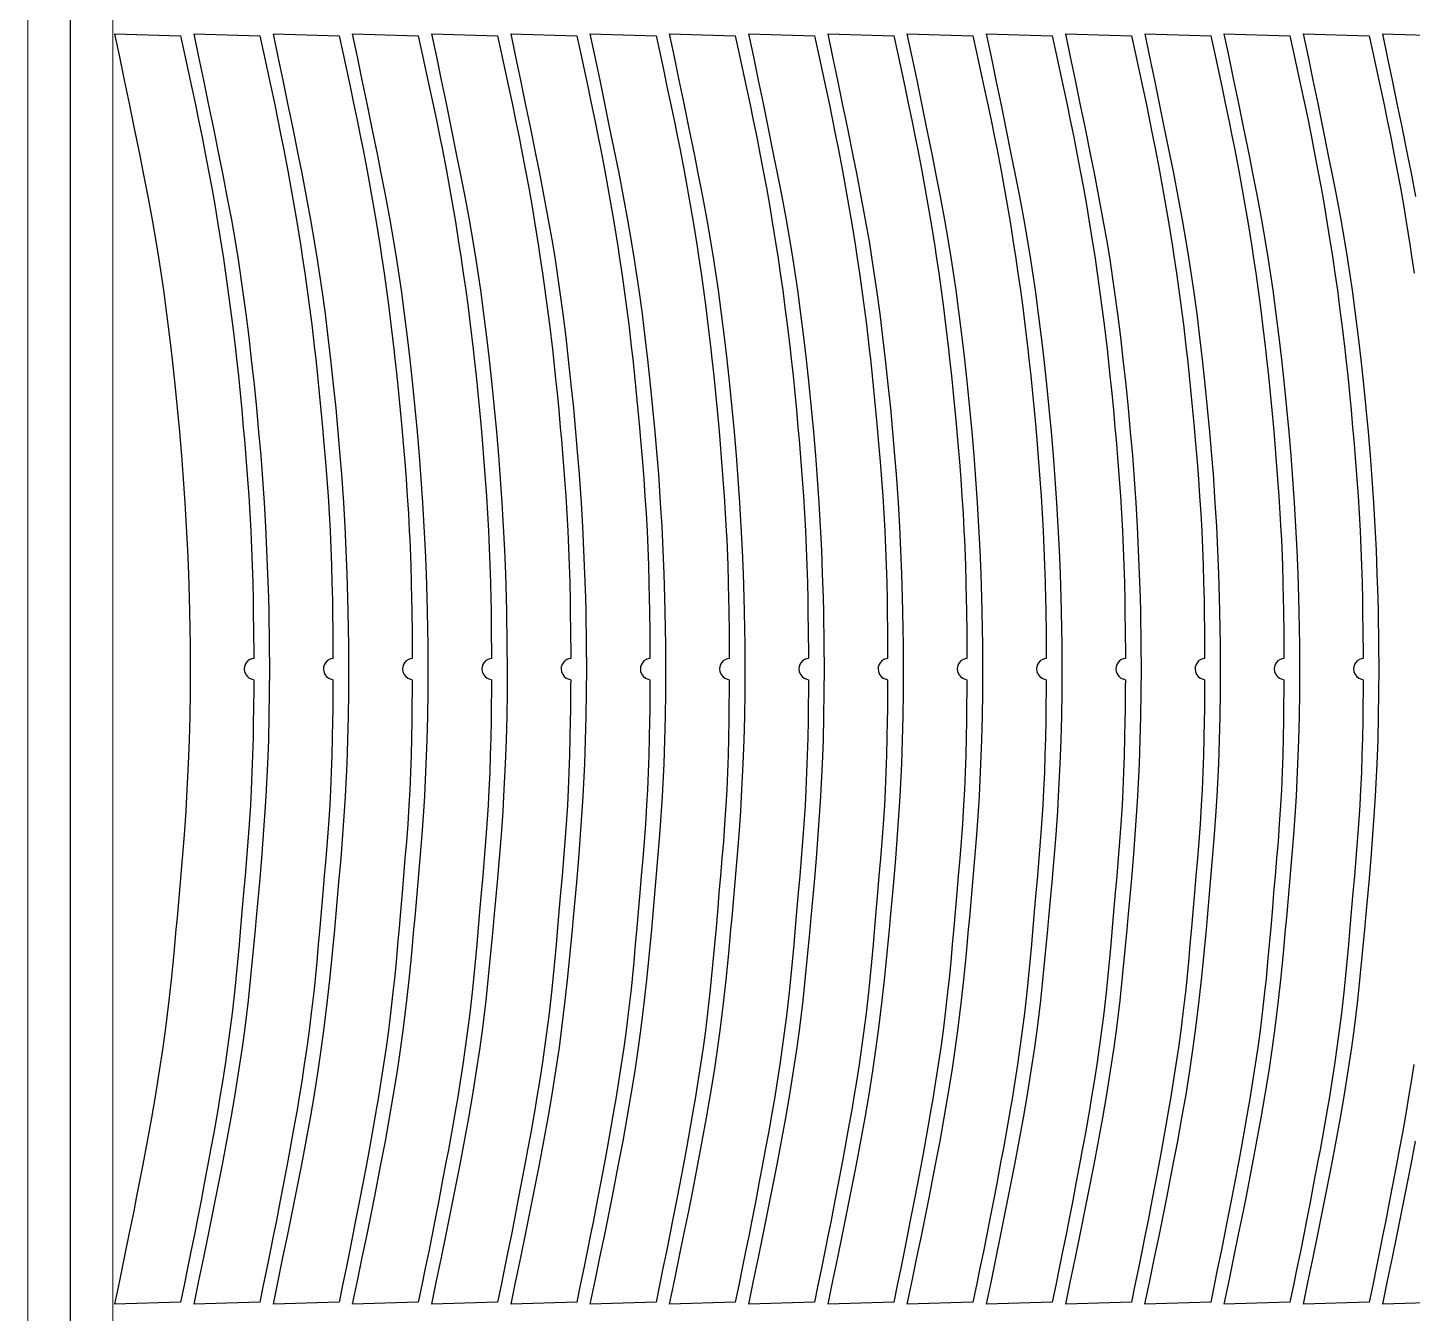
# Model space of a CAD drawing. Header units: millimetres. Extents: x -10628 to 24720, y -21829 to 4032.
# Drawn here: x 8049 to 8700, y -884 to -279 of the extents above; entities that cross this region are included whole.
import ezdxf
from ezdxf.enums import TextEntityAlignment as Align
from ezdxf.lldxf.tags import DXFTag

# ---------------------------------------------------------------- set-up
doc = ezdxf.new("R2010")
doc.units = ezdxf.units.MM
doc.layers.add('layer khung van cnc', color=7, linetype='Continuous', lineweight=25, true_color=0xfbf59b)
doc.layers.add('layer mau', color=7, linetype='Continuous')
doc.styles.add('Text Dim', font='arial.ttf')
tags = doc.linetypes.add('KVVIENMAY', pattern='A,46.311228,-10.280676,["KV VIỀN MÁY",Text Dim,S=10.028098,R=0,X=0,Y=-4.346144],-100.988212', length=157.580116).pattern_tags.tags
tags[6] = DXFTag(74, 10)

# ---------------------------------------------------------------- blocks, each defined once
blk = doc.blocks.new('khung van cnc')
at = {"lineweight": 5}
blk.add_lwpolyline([(-193, -99.44), (-193, 2370.56), (-223, 2400.56), (-1463, 2400.56), (-1493, 2370.56), (-1493, -99.44)], close=True, dxfattribs=at)
at = {"color": 1, "linetype": 'KVVIENMAY'}
blk.add_lwpolyline([(-511.88, -84.44), (-213, -84.44), (-213, 2370.56), (-228, 2385.56), (-1458.01, 2385.56), (-1473, 2370.56), (-1473, -84.44), (-1172.83, -84.44)], dxfattribs=at)
at = {"lineweight": 5}
blk.add_lwpolyline([(-513.55, -69.44), (-233, -69.44), (-233, 2370.56), (-1453, 2370.56), (-1453, -69.44), (-1173, -69.44)], dxfattribs=at)
at = {"layer": 'layer mau'}
for tag, p in [('ÁGF', (-518, -155.91)), ('TENFILE', (-518, -268.86)), ('TENFILE', (-518, -381.81)), ('TENFILE', (-518, -494.76))]:
    blk.add_attdef(tag, text='', height=30, dxfattribs=at).set_placement(p, align=Align.MIDDLE_CENTER)

msp = doc.modelspace()

# ---------------------------------------------------------------- linework, layer by layer
for points in [[(8122.649, -290.88), (8124.371, -298.812), (8126.077, -306.746), (8127.76, -314.686), (8129.412, -322.631), (8131.026, -330.585), (8132.07, -335.862), (8134.109, -346.521), (8135.572, -354.504), (8136.982, -362.496), (8138.339, -370.499), (8140.196, -382.027), (8140.889, -386.53), (8142.082, -394.558), (8143.219, -402.595), (8144.302, -410.638), (8145.329, -418.689), (8146.707, -430.254), (8147.219, -434.81), (8148.085, -442.88), (8148.902, -450.954), (8149.677, -459.033), (8150.413, -467.116), (8150.925, -472.969), (8151.785, -483.291), (8152.412, -491.384), (8152.99, -499.479), (8153.508, -507.579), (8153.959, -515.682), (8154.159, -519.805), (8154.633, -531.899), (8154.867, -540.011), (8155.044, -548.126), (8155.12, -552.452), (8155.268, -564.356), (8155.32, -572.471), (8155.325, -575.682), (8154.494, -575.798), (8153.564, -576.157), (8152.52, -576.863), (8151.754, -577.709), (8151.291, -578.499), (8150.917, -579.639), (8150.82, -580.606), (8150.961, -581.8), (8151.565, -583.245), (8152.33, -584.2), (8153.257, -584.912), (8154.568, -585.46), (8155.315, -585.729), (8155.305, -588.703), (8155.202, -600.049), (8155.134, -604.935), (8154.984, -613.051), (8154.778, -621.166), (8154.505, -629.278), (8154.156, -637.386), (8153.773, -644.593), (8153.193, -653.586), (8152.591, -661.679), (8151.934, -669.768), (8151.241, -677.855), (8150.532, -685.941), (8149.916, -692.996), (8149.134, -702.115), (8148.436, -710.201), (8147.71, -718.284), (8146.932, -726.361), (8146.434, -731.179), (8145.142, -742.493), (8144.122, -750.545), (8143.024, -758.588), (8141.852, -766.621), (8140.61, -774.643), (8139.303, -782.655), (8138.566, -787.009), (8136.515, -798.646), (8135.056, -806.629), (8134.083, -811.863), (8132.065, -822.583), (8130.539, -830.554), (8128.557, -840.712), (8127.411, -846.481), (8125.809, -854.437), (8124.189, -862.389), (8122.558, -870.339), (8120.92, -878.288), (8090.013, -879.247), (8092.284, -868.321), (8094.546, -857.393), (8096.792, -846.461), (8099.013, -835.522), (8100.261, -829.297), (8103.34, -813.614), (8105.416, -802.642), (8107.41, -791.656), (8109.303, -780.655), (8111.079, -769.636), (8112.718, -758.597), (8113.966, -749.39), (8115.53, -736.459), (8116.728, -725.363), (8117.831, -714.255), (8118.873, -703.14), (8119.397, -697.423), (8120.883, -680.903), (8121.832, -669.781), (8122.71, -658.655), (8123.493, -647.523), (8123.931, -640.438), (8124.688, -625.235), (8125.09, -614.08), (8125.369, -602.92), (8125.53, -591.757), (8125.578, -580.591), (8125.518, -569.425), (8125.265, -553.791), (8125.099, -547.099), (8124.745, -535.941), (8124.293, -524.787), (8123.743, -513.639), (8123.093, -502.497), (8122.175, -489.11), (8121.484, -480.234), (8120.53, -469.114), (8119.485, -458.002), (8118.355, -446.897), (8117.079, -435.185), (8115.866, -424.71), (8114.493, -413.632), (8113.005, -402.57), (8110.842, -388.074), (8109.602, -380.511), (8107.677, -369.518), (8105.635, -358.544), (8103.507, -347.586), (8101.834, -339.19), (8099.101, -325.7), (8096.854, -314.768), (8094.586, -303.84), (8092.306, -292.915), (8090.019, -281.991), (8120.92, -282.95)], [(8159.921, -290.88), (8161.643, -298.812), (8163.349, -306.746), (8165.033, -314.686), (8166.685, -322.631), (8168.298, -330.585), (8169.343, -335.862), (8171.381, -346.521), (8172.844, -354.504), (8174.255, -362.496), (8175.611, -370.499), (8177.468, -382.027), (8178.162, -386.53), (8179.354, -394.558), (8180.492, -402.595), (8181.574, -410.638), (8182.601, -418.689), (8183.98, -430.254), (8184.491, -434.81), (8185.357, -442.88), (8186.174, -450.954), (8186.949, -459.033), (8187.685, -467.116), (8188.197, -472.969), (8189.057, -483.291), (8189.685, -491.384), (8190.262, -499.479), (8190.78, -507.579), (8191.231, -515.682), (8191.432, -519.805), (8191.905, -531.899), (8192.139, -540.011), (8192.317, -548.126), (8192.392, -552.452), (8192.54, -564.356), (8192.592, -572.471), (8192.597, -575.682), (8191.766, -575.798), (8190.836, -576.157), (8189.792, -576.863), (8189.026, -577.709), (8188.564, -578.499), (8188.189, -579.639), (8188.092, -580.606), (8188.233, -581.8), (8188.837, -583.245), (8189.602, -584.2), (8190.529, -584.912), (8191.841, -585.46), (8192.588, -585.729), (8192.578, -588.703), (8192.474, -600.049), (8192.406, -604.935), (8192.256, -613.051), (8192.05, -621.166), (8191.777, -629.278), (8191.429, -637.386), (8191.045, -644.593), (8190.465, -653.586), (8189.863, -661.679), (8189.206, -669.768), (8188.513, -677.855), (8187.804, -685.941), (8187.188, -692.996), (8186.407, -702.115), (8185.709, -710.201), (8184.982, -718.284), (8184.204, -726.361), (8183.706, -731.179), (8182.414, -742.493), (8181.394, -750.545), (8180.296, -758.588), (8179.124, -766.621), (8177.882, -774.643), (8176.575, -782.655), (8175.838, -787.009), (8173.787, -798.646), (8172.328, -806.629), (8171.356, -811.863), (8169.337, -822.583), (8167.811, -830.554), (8165.829, -840.712), (8164.683, -846.481), (8163.081, -854.437), (8161.461, -862.389), (8159.83, -870.339), (8158.192, -878.288), (8127.285, -879.247), (8129.556, -868.321), (8131.819, -857.393), (8134.064, -846.461), (8136.285, -835.522), (8137.533, -829.297), (8140.612, -813.614), (8142.688, -802.642), (8144.682, -791.656), (8146.576, -780.655), (8148.351, -769.636), (8149.99, -758.597), (8151.239, -749.39), (8152.802, -736.459), (8154, -725.363), (8155.103, -714.255), (8156.146, -703.14), (8156.67, -697.423), (8158.155, -680.903), (8159.104, -669.781), (8159.982, -658.655), (8160.765, -647.523), (8161.203, -640.438), (8161.96, -625.235), (8162.362, -614.08), (8162.641, -602.92), (8162.802, -591.757), (8162.85, -580.591), (8162.791, -569.425), (8162.537, -553.791), (8162.371, -547.099), (8162.017, -535.941), (8161.566, -524.787), (8161.015, -513.639), (8160.365, -502.497), (8159.447, -489.11), (8158.757, -480.234), (8157.803, -469.114), (8156.757, -458.002), (8155.627, -446.897), (8154.351, -435.185), (8153.138, -424.71), (8151.765, -413.632), (8150.278, -402.57), (8148.114, -388.074), (8146.874, -380.511), (8144.949, -369.518), (8142.908, -358.544), (8140.779, -347.586), (8139.107, -339.19), (8136.373, -325.7), (8134.126, -314.768), (8131.859, -303.84), (8129.578, -292.915), (8127.291, -281.991), (8158.192, -282.95)], [(8197.194, -290.88), (8198.915, -298.812), (8200.622, -306.746), (8202.305, -314.686), (8203.957, -322.631), (8205.57, -330.585), (8206.615, -335.862), (8208.653, -346.521), (8210.116, -354.504), (8211.527, -362.496), (8212.884, -370.499), (8214.74, -382.027), (8215.434, -386.53), (8216.626, -394.558), (8217.764, -402.595), (8218.846, -410.638), (8219.874, -418.689), (8221.252, -430.254), (8221.764, -434.81), (8222.629, -442.88), (8223.447, -450.954), (8224.221, -459.033), (8224.958, -467.116), (8225.469, -472.969), (8226.329, -483.291), (8226.957, -491.384), (8227.534, -499.479), (8228.053, -507.579), (8228.503, -515.682), (8228.704, -519.805), (8229.177, -531.899), (8229.411, -540.011), (8229.589, -548.126), (8229.664, -552.452), (8229.813, -564.356), (8229.865, -572.471), (8229.869, -575.682), (8229.038, -575.798), (8228.108, -576.157), (8227.064, -576.863), (8226.298, -577.709), (8225.836, -578.499), (8225.461, -579.639), (8225.364, -580.606), (8225.506, -581.8), (8226.109, -583.245), (8226.875, -584.2), (8227.801, -584.912), (8229.113, -585.46), (8229.86, -585.729), (8229.85, -588.703), (8229.747, -600.049), (8229.678, -604.935), (8229.528, -613.051), (8229.322, -621.166), (8229.05, -629.278), (8228.701, -637.386), (8228.317, -644.593), (8227.737, -653.586), (8227.136, -661.679), (8226.478, -669.768), (8225.786, -677.855), (8225.077, -685.941), (8224.46, -692.996), (8223.679, -702.115), (8222.981, -710.201), (8222.254, -718.284), (8221.477, -726.361), (8220.978, -731.179), (8219.687, -742.493), (8218.666, -750.545), (8217.568, -758.588), (8216.396, -766.621), (8215.154, -774.643), (8213.847, -782.655), (8213.11, -787.009), (8211.059, -798.646), (8209.6, -806.629), (8208.628, -811.863), (8206.61, -822.583), (8205.083, -830.554), (8203.101, -840.712), (8201.955, -846.481), (8200.353, -854.437), (8198.734, -862.389), (8197.102, -870.339), (8195.464, -878.288), (8164.557, -879.247), (8166.828, -868.321), (8169.091, -857.393), (8171.336, -846.461), (8173.557, -835.522), (8174.805, -829.297), (8177.884, -813.614), (8179.96, -802.642), (8181.954, -791.656), (8183.848, -780.655), (8185.623, -769.636), (8187.263, -758.597), (8188.511, -749.39), (8190.075, -736.459), (8191.272, -725.363), (8192.375, -714.255), (8193.418, -703.14), (8193.942, -697.423), (8195.427, -680.903), (8196.376, -669.781), (8197.254, -658.655), (8198.038, -647.523), (8198.475, -640.438), (8199.232, -625.235), (8199.634, -614.08), (8199.913, -602.92), (8200.074, -591.757), (8200.122, -580.591), (8200.063, -569.425), (8199.809, -553.791), (8199.643, -547.099), (8199.289, -535.941), (8198.838, -524.787), (8198.288, -513.639), (8197.637, -502.497), (8196.72, -489.11), (8196.029, -480.234), (8195.075, -469.114), (8194.029, -458.002), (8192.9, -446.897), (8191.623, -435.185), (8190.41, -424.71), (8189.037, -413.632), (8187.55, -402.57), (8185.386, -388.074), (8184.146, -380.511), (8182.221, -369.518), (8180.18, -358.544), (8178.051, -347.586), (8176.379, -339.19), (8173.645, -325.7), (8171.398, -314.768), (8169.131, -303.84), (8166.85, -292.915), (8164.563, -281.991), (8195.464, -282.95)], [(8234.466, -290.88), (8236.188, -298.812), (8237.894, -306.746), (8239.577, -314.686), (8241.229, -322.631), (8242.842, -330.585), (8243.887, -335.862), (8245.925, -346.521), (8247.389, -354.504), (8248.799, -362.496), (8250.156, -370.499), (8252.012, -382.027), (8252.706, -386.53), (8253.898, -394.558), (8255.036, -402.595), (8256.118, -410.638), (8257.146, -418.689), (8258.524, -430.254), (8259.036, -434.81), (8259.901, -442.88), (8260.719, -450.954), (8261.493, -459.033), (8262.23, -467.116), (8262.742, -472.969), (8263.601, -483.291), (8264.229, -491.384), (8264.806, -499.479), (8265.325, -507.579), (8265.775, -515.682), (8265.976, -519.805), (8266.45, -531.899), (8266.683, -540.011), (8266.861, -548.126), (8266.936, -552.452), (8267.085, -564.356), (8267.137, -572.471), (8267.142, -575.682), (8266.31, -575.798), (8265.381, -576.157), (8264.336, -576.863), (8263.57, -577.709), (8263.108, -578.499), (8262.733, -579.639), (8262.636, -580.606), (8262.778, -581.8), (8263.381, -583.245), (8264.147, -584.2), (8265.073, -584.912), (8266.385, -585.46), (8267.132, -585.729), (8267.122, -588.703), (8267.019, -600.049), (8266.951, -604.935), (8266.8, -613.051), (8266.594, -621.166), (8266.322, -629.278), (8265.973, -637.386), (8265.59, -644.593), (8265.01, -653.586), (8264.408, -661.679), (8263.751, -669.768), (8263.058, -677.855), (8262.349, -685.941), (8261.732, -692.996), (8260.951, -702.115), (8260.253, -710.201), (8259.527, -718.284), (8258.749, -726.361), (8258.25, -731.179), (8256.959, -742.493), (8255.939, -750.545), (8254.84, -758.588), (8253.668, -766.621), (8252.426, -774.643), (8251.12, -782.655), (8250.383, -787.009), (8248.332, -798.646), (8246.872, -806.629), (8245.9, -811.863), (8243.882, -822.583), (8242.356, -830.554), (8240.373, -840.712), (8239.227, -846.481), (8237.626, -854.437), (8236.006, -862.389), (8234.374, -870.339), (8232.736, -878.288), (8201.829, -879.247), (8204.1, -868.321), (8206.363, -857.393), (8208.609, -846.461), (8210.829, -835.522), (8212.077, -829.297), (8215.156, -813.614), (8217.232, -802.642), (8219.226, -791.656), (8221.12, -780.655), (8222.896, -769.636), (8224.535, -758.597), (8225.783, -749.39), (8227.347, -736.459), (8228.544, -725.363), (8229.647, -714.255), (8230.69, -703.14), (8231.214, -697.423), (8232.699, -680.903), (8233.648, -669.781), (8234.527, -658.655), (8235.31, -647.523), (8235.747, -640.438), (8236.504, -625.235), (8236.906, -614.08), (8237.185, -602.92), (8237.346, -591.757), (8237.394, -580.591), (8237.335, -569.425), (8237.082, -553.791), (8236.915, -547.099), (8236.561, -535.941), (8236.11, -524.787), (8235.56, -513.639), (8234.909, -502.497), (8233.992, -489.11), (8233.301, -480.234), (8232.347, -469.114), (8231.302, -458.002), (8230.172, -446.897), (8228.895, -435.185), (8227.682, -424.71), (8226.309, -413.632), (8224.822, -402.57), (8222.658, -388.074), (8221.419, -380.511), (8219.493, -369.518), (8217.452, -358.544), (8215.324, -347.586), (8213.651, -339.19), (8210.917, -325.7), (8208.67, -314.768), (8206.403, -303.84), (8204.123, -292.915), (8201.836, -281.991), (8232.736, -282.95)], [(8271.738, -290.88), (8273.46, -298.812), (8275.166, -306.746), (8276.849, -314.686), (8278.501, -322.631), (8280.115, -330.585), (8281.159, -335.862), (8283.197, -346.521), (8284.661, -354.504), (8286.071, -362.496), (8287.428, -370.499), (8289.285, -382.027), (8289.978, -386.53), (8291.171, -394.558), (8292.308, -402.595), (8293.39, -410.638), (8294.418, -418.689), (8295.796, -430.254), (8296.308, -434.81), (8297.173, -442.88), (8297.991, -450.954), (8298.766, -459.033), (8299.502, -467.116), (8300.014, -472.969), (8300.874, -483.291), (8301.501, -491.384), (8302.078, -499.479), (8302.597, -507.579), (8303.048, -515.682), (8303.248, -519.805), (8303.722, -531.899), (8303.955, -540.011), (8304.133, -548.126), (8304.209, -552.452), (8304.357, -564.356), (8304.409, -572.471), (8304.414, -575.682), (8303.582, -575.798), (8302.653, -576.157), (8301.608, -576.863), (8300.842, -577.709), (8300.38, -578.499), (8300.006, -579.639), (8299.908, -580.606), (8300.05, -581.8), (8300.654, -583.245), (8301.419, -584.2), (8302.345, -584.912), (8303.657, -585.46), (8304.404, -585.729), (8304.394, -588.703), (8304.291, -600.049), (8304.223, -604.935), (8304.072, -613.051), (8303.866, -621.166), (8303.594, -629.278), (8303.245, -637.386), (8302.862, -644.593), (8302.282, -653.586), (8301.68, -661.679), (8301.023, -669.768), (8300.33, -677.855), (8299.621, -685.941), (8299.005, -692.996), (8298.223, -702.115), (8297.525, -710.201), (8296.799, -718.284), (8296.021, -726.361), (8295.523, -731.179), (8294.231, -742.493), (8293.211, -750.545), (8292.112, -758.588), (8290.94, -766.621), (8289.699, -774.643), (8288.392, -782.655), (8287.655, -787.009), (8285.604, -798.646), (8284.144, -806.629), (8283.172, -811.863), (8281.154, -822.583), (8279.628, -830.554), (8277.645, -840.712), (8276.499, -846.481), (8274.898, -854.437), (8273.278, -862.389), (8271.646, -870.339), (8270.008, -878.288), (8239.101, -879.247), (8241.372, -868.321), (8243.635, -857.393), (8245.881, -846.461), (8248.101, -835.522), (8249.35, -829.297), (8252.428, -813.614), (8254.505, -802.642), (8256.498, -791.656), (8258.392, -780.655), (8260.168, -769.636), (8261.807, -758.597), (8263.055, -749.39), (8264.619, -736.459), (8265.817, -725.363), (8266.92, -714.255), (8267.962, -703.14), (8268.486, -697.423), (8269.972, -680.903), (8270.92, -669.781), (8271.799, -658.655), (8272.582, -647.523), (8273.019, -640.438), (8273.776, -625.235), (8274.179, -614.08), (8274.457, -602.92), (8274.618, -591.757), (8274.666, -580.591), (8274.607, -569.425), (8274.354, -553.791), (8274.187, -547.099), (8273.833, -535.941), (8273.382, -524.787), (8272.832, -513.639), (8272.181, -502.497), (8271.264, -489.11), (8270.573, -480.234), (8269.619, -469.114), (8268.574, -458.002), (8267.444, -446.897), (8266.168, -435.185), (8264.955, -424.71), (8263.581, -413.632), (8262.094, -402.57), (8259.93, -388.074), (8258.691, -380.511), (8256.766, -369.518), (8254.724, -358.544), (8252.596, -347.586), (8250.923, -339.19), (8248.189, -325.7), (8245.942, -314.768), (8243.675, -303.84), (8241.395, -292.915), (8239.108, -281.991), (8270.008, -282.95)], [(8309.01, -290.88), (8310.732, -298.812), (8312.438, -306.746), (8314.121, -314.686), (8315.773, -322.631), (8317.387, -330.585), (8318.431, -335.862), (8320.47, -346.521), (8321.933, -354.504), (8323.343, -362.496), (8324.7, -370.499), (8326.557, -382.027), (8327.25, -386.53), (8328.443, -394.558), (8329.58, -402.595), (8330.663, -410.638), (8331.69, -418.689), (8333.068, -430.254), (8333.58, -434.81), (8334.445, -442.88), (8335.263, -450.954), (8336.038, -459.033), (8336.774, -467.116), (8337.286, -472.969), (8338.146, -483.291), (8338.773, -491.384), (8339.351, -499.479), (8339.869, -507.579), (8340.32, -515.682), (8340.52, -519.805), (8340.994, -531.899), (8341.227, -540.011), (8341.405, -548.126), (8341.481, -552.452), (8341.629, -564.356), (8341.681, -572.471), (8341.686, -575.682), (8340.855, -575.798), (8339.925, -576.157), (8338.881, -576.863), (8338.114, -577.709), (8337.652, -578.499), (8337.278, -579.639), (8337.181, -580.606), (8337.322, -581.8), (8337.926, -583.245), (8338.691, -584.2), (8339.617, -584.912), (8340.929, -585.46), (8341.676, -585.729), (8341.666, -588.703), (8341.563, -600.049), (8341.495, -604.935), (8341.344, -613.051), (8341.138, -621.166), (8340.866, -629.278), (8340.517, -637.386), (8340.134, -644.593), (8339.554, -653.586), (8338.952, -661.679), (8338.295, -669.768), (8337.602, -677.855), (8336.893, -685.941), (8336.277, -692.996), (8335.495, -702.115), (8334.797, -710.201), (8334.071, -718.284), (8333.293, -726.361), (8332.795, -731.179), (8331.503, -742.493), (8330.483, -750.545), (8329.385, -758.588), (8328.212, -766.621), (8326.971, -774.643), (8325.664, -782.655), (8324.927, -787.009), (8322.876, -798.646), (8321.417, -806.629), (8320.444, -811.863), (8318.426, -822.583), (8316.9, -830.554), (8314.918, -840.712), (8313.772, -846.481), (8312.17, -854.437), (8310.55, -862.389), (8308.918, -870.339), (8307.281, -878.288), (8276.374, -879.247), (8278.645, -868.321), (8280.907, -857.393), (8283.153, -846.461), (8285.374, -835.522), (8286.622, -829.297), (8289.701, -813.614), (8291.777, -802.642), (8293.771, -791.656), (8295.664, -780.655), (8297.44, -769.636), (8299.079, -758.597), (8300.327, -749.39), (8301.891, -736.459), (8303.089, -725.363), (8304.192, -714.255), (8305.234, -703.14), (8305.758, -697.423), (8307.244, -680.903), (8308.192, -669.781), (8309.071, -658.655), (8309.854, -647.523), (8310.292, -640.438), (8311.049, -625.235), (8311.451, -614.08), (8311.73, -602.92), (8311.89, -591.757), (8311.939, -580.591), (8311.879, -569.425), (8311.626, -553.791), (8311.46, -547.099), (8311.105, -535.941), (8310.654, -524.787), (8310.104, -513.639), (8309.454, -502.497), (8308.536, -489.11), (8307.845, -480.234), (8306.891, -469.114), (8305.846, -458.002), (8304.716, -446.897), (8303.44, -435.185), (8302.227, -424.71), (8300.853, -413.632), (8299.366, -402.57), (8297.202, -388.074), (8295.963, -380.511), (8294.038, -369.518), (8291.996, -358.544), (8289.868, -347.586), (8288.195, -339.19), (8285.462, -325.7), (8283.214, -314.768), (8280.947, -303.84), (8278.667, -292.915), (8276.38, -281.991), (8307.281, -282.95)], [(8346.282, -290.88), (8348.004, -298.812), (8349.71, -306.746), (8351.393, -314.686), (8353.046, -322.631), (8354.659, -330.585), (8355.703, -335.862), (8357.742, -346.521), (8359.205, -354.504), (8360.616, -362.496), (8361.972, -370.499), (8363.829, -382.027), (8364.522, -386.53), (8365.715, -394.558), (8366.852, -402.595), (8367.935, -410.638), (8368.962, -418.689), (8370.341, -430.254), (8370.852, -434.81), (8371.718, -442.88), (8372.535, -450.954), (8373.31, -459.033), (8374.046, -467.116), (8374.558, -472.969), (8375.418, -483.291), (8376.045, -491.384), (8376.623, -499.479), (8377.141, -507.579), (8377.592, -515.682), (8377.793, -519.805), (8378.266, -531.899), (8378.5, -540.011), (8378.677, -548.126), (8378.753, -552.452), (8378.901, -564.356), (8378.953, -572.471), (8378.958, -575.682), (8378.127, -575.798), (8377.197, -576.157), (8376.153, -576.863), (8375.387, -577.709), (8374.924, -578.499), (8374.55, -579.639), (8374.453, -580.606), (8374.594, -581.8), (8375.198, -583.245), (8375.963, -584.2), (8376.89, -584.912), (8378.201, -585.46), (8378.948, -585.729), (8378.939, -588.703), (8378.835, -600.049), (8378.767, -604.935), (8378.617, -613.051), (8378.411, -621.166), (8378.138, -629.278), (8377.789, -637.386), (8377.406, -644.593), (8376.826, -653.586), (8376.224, -661.679), (8375.567, -669.768), (8374.874, -677.855), (8374.165, -685.941), (8373.549, -692.996), (8372.767, -702.115), (8372.07, -710.201), (8371.343, -718.284), (8370.565, -726.361), (8370.067, -731.179), (8368.775, -742.493), (8367.755, -750.545), (8366.657, -758.588), (8365.485, -766.621), (8364.243, -774.643), (8362.936, -782.655), (8362.199, -787.009), (8360.148, -798.646), (8358.689, -806.629), (8357.716, -811.863), (8355.698, -822.583), (8354.172, -830.554), (8352.19, -840.712), (8351.044, -846.481), (8349.442, -854.437), (8347.822, -862.389), (8346.191, -870.339), (8344.553, -878.288), (8313.646, -879.247), (8315.917, -868.321), (8318.179, -857.393), (8320.425, -846.461), (8322.646, -835.522), (8323.894, -829.297), (8326.973, -813.614), (8329.049, -802.642), (8331.043, -791.656), (8332.937, -780.655), (8334.712, -769.636), (8336.351, -758.597), (8337.6, -749.39), (8339.163, -736.459), (8340.361, -725.363), (8341.464, -714.255), (8342.507, -703.14), (8343.03, -697.423), (8344.516, -680.903), (8345.465, -669.781), (8346.343, -658.655), (8347.126, -647.523), (8347.564, -640.438), (8348.321, -625.235), (8348.723, -614.08), (8349.002, -602.92), (8349.163, -591.757), (8349.211, -580.591), (8349.151, -569.425), (8348.898, -553.791), (8348.732, -547.099), (8348.378, -535.941), (8347.926, -524.787), (8347.376, -513.639), (8346.726, -502.497), (8345.808, -489.11), (8345.118, -480.234), (8344.164, -469.114), (8343.118, -458.002), (8341.988, -446.897), (8340.712, -435.185), (8339.499, -424.71), (8338.126, -413.632), (8336.638, -402.57), (8334.475, -388.074), (8333.235, -380.511), (8331.31, -369.518), (8329.268, -358.544), (8327.14, -347.586), (8325.467, -339.19), (8322.734, -325.7), (8320.487, -314.768), (8318.219, -303.84), (8315.939, -292.915), (8313.652, -281.991), (8344.553, -282.95)], [(8383.554, -290.88), (8385.276, -298.812), (8386.982, -306.746), (8388.666, -314.686), (8390.318, -322.631), (8391.931, -330.585), (8392.976, -335.862), (8395.014, -346.521), (8396.477, -354.504), (8397.888, -362.496), (8399.244, -370.499), (8401.101, -382.027), (8401.795, -386.53), (8402.987, -394.558), (8404.125, -402.595), (8405.207, -410.638), (8406.234, -418.689), (8407.613, -430.254), (8408.124, -434.81), (8408.99, -442.88), (8409.807, -450.954), (8410.582, -459.033), (8411.319, -467.116), (8411.83, -472.969), (8412.69, -483.291), (8413.318, -491.384), (8413.895, -499.479), (8414.413, -507.579), (8414.864, -515.682), (8415.065, -519.805), (8415.538, -531.899), (8415.772, -540.011), (8415.95, -548.126), (8416.025, -552.452), (8416.173, -564.356), (8416.225, -572.471), (8416.23, -575.682), (8415.399, -575.798), (8414.469, -576.157), (8413.425, -576.863), (8412.659, -577.709), (8412.197, -578.499), (8411.822, -579.639), (8411.725, -580.606), (8411.866, -581.8), (8412.47, -583.245), (8413.235, -584.2), (8414.162, -584.912), (8415.474, -585.46), (8416.221, -585.729), (8416.211, -588.703), (8416.108, -600.049), (8416.039, -604.935), (8415.889, -613.051), (8415.683, -621.166), (8415.41, -629.278), (8415.062, -637.386), (8414.678, -644.593), (8414.098, -653.586), (8413.496, -661.679), (8412.839, -669.768), (8412.146, -677.855), (8411.437, -685.941), (8410.821, -692.996), (8410.04, -702.115), (8409.342, -710.201), (8408.615, -718.284), (8407.837, -726.361), (8407.339, -731.179), (8406.047, -742.493), (8405.027, -750.545), (8403.929, -758.588), (8402.757, -766.621), (8401.515, -774.643), (8400.208, -782.655), (8399.471, -787.009), (8397.42, -798.646), (8395.961, -806.629), (8394.989, -811.863), (8392.971, -822.583), (8391.444, -830.554), (8389.462, -840.712), (8388.316, -846.481), (8386.714, -854.437), (8385.094, -862.389), (8383.463, -870.339), (8381.825, -878.288), (8350.918, -879.247), (8353.189, -868.321), (8355.452, -857.393), (8357.697, -846.461), (8359.918, -835.522), (8361.166, -829.297), (8364.245, -813.614), (8366.321, -802.642), (8368.315, -791.656), (8370.209, -780.655), (8371.984, -769.636), (8373.624, -758.597), (8374.872, -749.39), (8376.435, -736.459), (8377.633, -725.363), (8378.736, -714.255), (8379.779, -703.14), (8380.303, -697.423), (8381.788, -680.903), (8382.737, -669.781), (8383.615, -658.655), (8384.399, -647.523), (8384.836, -640.438), (8385.593, -625.235), (8385.995, -614.08), (8386.274, -602.92), (8386.435, -591.757), (8386.483, -580.591), (8386.424, -569.425), (8386.17, -553.791), (8386.004, -547.099), (8385.65, -535.941), (8385.199, -524.787), (8384.648, -513.639), (8383.998, -502.497), (8383.08, -489.11), (8382.39, -480.234), (8381.436, -469.114), (8380.39, -458.002), (8379.26, -446.897), (8377.984, -435.185), (8376.771, -424.71), (8375.398, -413.632), (8373.911, -402.57), (8371.747, -388.074), (8370.507, -380.511), (8368.582, -369.518), (8366.541, -358.544), (8364.412, -347.586), (8362.74, -339.19), (8360.006, -325.7), (8357.759, -314.768), (8355.492, -303.84), (8353.211, -292.915), (8350.924, -281.991), (8381.825, -282.95)], [(8420.827, -290.88), (8422.548, -298.812), (8424.255, -306.746), (8425.938, -314.686), (8427.59, -322.631), (8429.203, -330.585), (8430.248, -335.862), (8432.286, -346.521), (8433.75, -354.504), (8435.16, -362.496), (8436.517, -370.499), (8438.373, -382.027), (8439.067, -386.53), (8440.259, -394.558), (8441.397, -402.595), (8442.479, -410.638), (8443.507, -418.689), (8444.885, -430.254), (8445.397, -434.81), (8446.262, -442.88), (8447.08, -450.954), (8447.854, -459.033), (8448.591, -467.116), (8449.102, -472.969), (8449.962, -483.291), (8450.59, -491.384), (8451.167, -499.479), (8451.686, -507.579), (8452.136, -515.682), (8452.337, -519.805), (8452.81, -531.899), (8453.044, -540.011), (8453.222, -548.126), (8453.297, -552.452), (8453.446, -564.356), (8453.498, -572.471), (8453.502, -575.682), (8452.671, -575.798), (8451.741, -576.157), (8450.697, -576.863), (8449.931, -577.709), (8449.469, -578.499), (8449.094, -579.639), (8448.997, -580.606), (8449.139, -581.8), (8449.742, -583.245), (8450.508, -584.2), (8451.434, -584.912), (8452.746, -585.46), (8453.493, -585.729), (8453.483, -588.703), (8453.38, -600.049), (8453.311, -604.935), (8453.161, -613.051), (8452.955, -621.166), (8452.683, -629.278), (8452.334, -637.386), (8451.95, -644.593), (8451.371, -653.586), (8450.769, -661.679), (8450.111, -669.768), (8449.419, -677.855), (8448.71, -685.941), (8448.093, -692.996), (8447.312, -702.115), (8446.614, -710.201), (8445.888, -718.284), (8445.11, -726.361), (8444.611, -731.179), (8443.32, -742.493), (8442.299, -750.545), (8441.201, -758.588), (8440.029, -766.621), (8438.787, -774.643), (8437.48, -782.655), (8436.743, -787.009), (8434.693, -798.646), (8433.233, -806.629), (8432.261, -811.863), (8430.243, -822.583), (8428.717, -830.554), (8426.734, -840.712), (8425.588, -846.481), (8423.986, -854.437), (8422.367, -862.389), (8420.735, -870.339), (8419.097, -878.288), (8388.19, -879.247), (8390.461, -868.321), (8392.724, -857.393), (8394.97, -846.461), (8397.19, -835.522), (8398.438, -829.297), (8401.517, -813.614), (8403.593, -802.642), (8405.587, -791.656), (8407.481, -780.655), (8409.256, -769.636), (8410.896, -758.597), (8412.144, -749.39), (8413.708, -736.459), (8414.905, -725.363), (8416.008, -714.255), (8417.051, -703.14), (8417.575, -697.423), (8419.06, -680.903), (8420.009, -669.781), (8420.887, -658.655), (8421.671, -647.523), (8422.108, -640.438), (8422.865, -625.235), (8423.267, -614.08), (8423.546, -602.92), (8423.707, -591.757), (8423.755, -580.591), (8423.696, -569.425), (8423.442, -553.791), (8423.276, -547.099), (8422.922, -535.941), (8422.471, -524.787), (8421.921, -513.639), (8421.27, -502.497), (8420.353, -489.11), (8419.662, -480.234), (8418.708, -469.114), (8417.662, -458.002), (8416.533, -446.897), (8415.256, -435.185), (8414.043, -424.71), (8412.67, -413.632), (8411.183, -402.57), (8409.019, -388.074), (8407.78, -380.511), (8405.854, -369.518), (8403.813, -358.544), (8401.684, -347.586), (8400.012, -339.19), (8397.278, -325.7), (8395.031, -314.768), (8392.764, -303.84), (8390.483, -292.915), (8388.196, -281.991), (8419.097, -282.95)], [(8458.099, -290.88), (8459.821, -298.812), (8461.527, -306.746), (8463.21, -314.686), (8464.862, -322.631), (8466.476, -330.585), (8467.52, -335.862), (8469.558, -346.521), (8471.022, -354.504), (8472.432, -362.496), (8473.789, -370.499), (8475.645, -382.027), (8476.339, -386.53), (8477.532, -394.558), (8478.669, -402.595), (8479.751, -410.638), (8480.779, -418.689), (8482.157, -430.254), (8482.669, -434.81), (8483.534, -442.88), (8484.352, -450.954), (8485.127, -459.033), (8485.863, -467.116), (8486.375, -472.969), (8487.234, -483.291), (8487.862, -491.384), (8488.439, -499.479), (8488.958, -507.579), (8489.409, -515.682), (8489.609, -519.805), (8490.083, -531.899), (8490.316, -540.011), (8490.494, -548.126), (8490.57, -552.452), (8490.718, -564.356), (8490.77, -572.471), (8490.775, -575.682), (8489.943, -575.798), (8489.014, -576.157), (8487.969, -576.863), (8487.203, -577.709), (8486.741, -578.499), (8486.366, -579.639), (8486.269, -580.606), (8486.411, -581.8), (8487.014, -583.245), (8487.78, -584.2), (8488.706, -584.912), (8490.018, -585.46), (8490.765, -585.729), (8490.755, -588.703), (8490.652, -600.049), (8490.584, -604.935), (8490.433, -613.051), (8490.227, -621.166), (8489.955, -629.278), (8489.606, -637.386), (8489.223, -644.593), (8488.643, -653.586), (8488.041, -661.679), (8487.384, -669.768), (8486.691, -677.855), (8485.982, -685.941), (8485.366, -692.996), (8484.584, -702.115), (8483.886, -710.201), (8483.16, -718.284), (8482.382, -726.361), (8481.884, -731.179), (8480.592, -742.493), (8479.572, -750.545), (8478.473, -758.588), (8477.301, -766.621), (8476.059, -774.643), (8474.753, -782.655), (8474.016, -787.009), (8471.965, -798.646), (8470.505, -806.629), (8469.533, -811.863), (8467.515, -822.583), (8465.989, -830.554), (8464.006, -840.712), (8462.86, -846.481), (8461.259, -854.437), (8459.639, -862.389), (8458.007, -870.339), (8456.369, -878.288), (8425.462, -879.247), (8427.733, -868.321), (8429.996, -857.393), (8432.242, -846.461), (8434.462, -835.522), (8435.711, -829.297), (8438.789, -813.614), (8440.865, -802.642), (8442.859, -791.656), (8444.753, -780.655), (8446.529, -769.636), (8448.168, -758.597), (8449.416, -749.39), (8450.98, -736.459), (8452.177, -725.363), (8453.28, -714.255), (8454.323, -703.14), (8454.847, -697.423), (8456.333, -680.903), (8457.281, -669.781), (8458.16, -658.655), (8458.943, -647.523), (8459.38, -640.438), (8460.137, -625.235), (8460.539, -614.08), (8460.818, -602.92), (8460.979, -591.757), (8461.027, -580.591), (8460.968, -569.425), (8460.715, -553.791), (8460.548, -547.099), (8460.194, -535.941), (8459.743, -524.787), (8459.193, -513.639), (8458.542, -502.497), (8457.625, -489.11), (8456.934, -480.234), (8455.98, -469.114), (8454.935, -458.002), (8453.805, -446.897), (8452.528, -435.185), (8451.315, -424.71), (8449.942, -413.632), (8448.455, -402.57), (8446.291, -388.074), (8445.052, -380.511), (8443.126, -369.518), (8441.085, -358.544), (8438.957, -347.586), (8437.284, -339.19), (8434.55, -325.7), (8432.303, -314.768), (8430.036, -303.84), (8427.756, -292.915), (8425.469, -281.991), (8456.369, -282.95)], [(8495.371, -290.88), (8497.093, -298.812), (8498.799, -306.746), (8500.482, -314.686), (8502.134, -322.631), (8503.748, -330.585), (8504.792, -335.862), (8506.831, -346.521), (8508.294, -354.504), (8509.704, -362.496), (8511.061, -370.499), (8512.918, -382.027), (8513.611, -386.53), (8514.804, -394.558), (8515.941, -402.595), (8517.024, -410.638), (8518.051, -418.689), (8519.429, -430.254), (8519.941, -434.81), (8520.806, -442.88), (8521.624, -450.954), (8522.399, -459.033), (8523.135, -467.116), (8523.647, -472.969), (8524.507, -483.291), (8525.134, -491.384), (8525.712, -499.479), (8526.23, -507.579), (8526.681, -515.682), (8526.881, -519.805), (8527.355, -531.899), (8527.588, -540.011), (8527.766, -548.126), (8527.842, -552.452), (8527.99, -564.356), (8528.042, -572.471), (8528.047, -575.682), (8527.215, -575.798), (8526.286, -576.157), (8525.241, -576.863), (8524.475, -577.709), (8524.013, -578.499), (8523.639, -579.639), (8523.542, -580.606), (8523.683, -581.8), (8524.287, -583.245), (8525.052, -584.2), (8525.978, -584.912), (8527.29, -585.46), (8528.037, -585.729), (8528.027, -588.703), (8527.924, -600.049), (8527.856, -604.935), (8527.705, -613.051), (8527.499, -621.166), (8527.227, -629.278), (8526.878, -637.386), (8526.495, -644.593), (8525.915, -653.586), (8525.313, -661.679), (8524.656, -669.768), (8523.963, -677.855), (8523.254, -685.941), (8522.638, -692.996), (8521.856, -702.115), (8521.158, -710.201), (8520.432, -718.284), (8519.654, -726.361), (8519.156, -731.179), (8517.864, -742.493), (8516.844, -750.545), (8515.745, -758.588), (8514.573, -766.621), (8513.332, -774.643), (8512.025, -782.655), (8511.288, -787.009), (8509.237, -798.646), (8507.777, -806.629), (8506.805, -811.863), (8504.787, -822.583), (8503.261, -830.554), (8501.279, -840.712), (8500.132, -846.481), (8498.531, -854.437), (8496.911, -862.389), (8495.279, -870.339), (8493.642, -878.288), (8462.735, -879.247), (8465.006, -868.321), (8467.268, -857.393), (8469.514, -846.461), (8471.734, -835.522), (8472.983, -829.297), (8476.061, -813.614), (8478.138, -802.642), (8480.132, -791.656), (8482.025, -780.655), (8483.801, -769.636), (8485.44, -758.597), (8486.688, -749.39), (8488.252, -736.459), (8489.45, -725.363), (8490.553, -714.255), (8491.595, -703.14), (8492.119, -697.423), (8493.605, -680.903), (8494.553, -669.781), (8495.432, -658.655), (8496.215, -647.523), (8496.652, -640.438), (8497.409, -625.235), (8497.812, -614.08), (8498.09, -602.92), (8498.251, -591.757), (8498.299, -580.591), (8498.24, -569.425), (8497.987, -553.791), (8497.82, -547.099), (8497.466, -535.941), (8497.015, -524.787), (8496.465, -513.639), (8495.814, -502.497), (8494.897, -489.11), (8494.206, -480.234), (8493.252, -469.114), (8492.207, -458.002), (8491.077, -446.897), (8489.801, -435.185), (8488.588, -424.71), (8487.214, -413.632), (8485.727, -402.57), (8483.563, -388.074), (8482.324, -380.511), (8480.399, -369.518), (8478.357, -358.544), (8476.229, -347.586), (8474.556, -339.19), (8471.822, -325.7), (8469.575, -314.768), (8467.308, -303.84), (8465.028, -292.915), (8462.741, -281.991), (8493.642, -282.95)], [(8532.643, -290.88), (8534.365, -298.812), (8536.071, -306.746), (8537.754, -314.686), (8539.406, -322.631), (8541.02, -330.585), (8542.064, -335.862), (8544.103, -346.521), (8545.566, -354.504), (8546.976, -362.496), (8548.333, -370.499), (8550.19, -382.027), (8550.883, -386.53), (8552.076, -394.558), (8553.213, -402.595), (8554.296, -410.638), (8555.323, -418.689), (8556.701, -430.254), (8557.213, -434.81), (8558.078, -442.88), (8558.896, -450.954), (8559.671, -459.033), (8560.407, -467.116), (8560.919, -472.969), (8561.779, -483.291), (8562.406, -491.384), (8562.984, -499.479), (8563.502, -507.579), (8563.953, -515.682), (8564.153, -519.805), (8564.627, -531.899), (8564.86, -540.011), (8565.038, -548.126), (8565.114, -552.452), (8565.262, -564.356), (8565.314, -572.471), (8565.319, -575.682), (8564.488, -575.798), (8563.558, -576.157), (8562.514, -576.863), (8561.747, -577.709), (8561.285, -578.499), (8560.911, -579.639), (8560.814, -580.606), (8560.955, -581.8), (8561.559, -583.245), (8562.324, -584.2), (8563.25, -584.912), (8564.562, -585.46), (8565.309, -585.729), (8565.299, -588.703), (8565.196, -600.049), (8565.128, -604.935), (8564.978, -613.051), (8564.771, -621.166), (8564.499, -629.278), (8564.15, -637.386), (8563.767, -644.593), (8563.187, -653.586), (8562.585, -661.679), (8561.928, -669.768), (8561.235, -677.855), (8560.526, -685.941), (8559.91, -692.996), (8559.128, -702.115), (8558.43, -710.201), (8557.704, -718.284), (8556.926, -726.361), (8556.428, -731.179), (8555.136, -742.493), (8554.116, -750.545), (8553.018, -758.588), (8551.845, -766.621), (8550.604, -774.643), (8549.297, -782.655), (8548.56, -787.009), (8546.509, -798.646), (8545.05, -806.629), (8544.077, -811.863), (8542.059, -822.583), (8540.533, -830.554), (8538.551, -840.712), (8537.405, -846.481), (8535.803, -854.437), (8534.183, -862.389), (8532.551, -870.339), (8530.914, -878.288), (8500.007, -879.247), (8502.278, -868.321), (8504.54, -857.393), (8506.786, -846.461), (8509.007, -835.522), (8510.255, -829.297), (8513.334, -813.614), (8515.41, -802.642), (8517.404, -791.656), (8519.297, -780.655), (8521.073, -769.636), (8522.712, -758.597), (8523.96, -749.39), (8525.524, -736.459), (8526.722, -725.363), (8527.825, -714.255), (8528.867, -703.14), (8529.391, -697.423), (8530.877, -680.903), (8531.826, -669.781), (8532.704, -658.655), (8533.487, -647.523), (8533.925, -640.438), (8534.682, -625.235), (8535.084, -614.08), (8535.363, -602.92), (8535.523, -591.757), (8535.572, -580.591), (8535.512, -569.425), (8535.259, -553.791), (8535.093, -547.099), (8534.739, -535.941), (8534.287, -524.787), (8533.737, -513.639), (8533.087, -502.497), (8532.169, -489.11), (8531.478, -480.234), (8530.524, -469.114), (8529.479, -458.002), (8528.349, -446.897), (8527.073, -435.185), (8525.86, -424.71), (8524.487, -413.632), (8522.999, -402.57), (8520.835, -388.074), (8519.596, -380.511), (8517.671, -369.518), (8515.629, -358.544), (8513.501, -347.586), (8511.828, -339.19), (8509.095, -325.7), (8506.847, -314.768), (8504.58, -303.84), (8502.3, -292.915), (8500.013, -281.991), (8530.914, -282.95)], [(8569.915, -290.88), (8571.637, -298.812), (8573.343, -306.746), (8575.026, -314.686), (8576.679, -322.631), (8578.292, -330.585), (8579.337, -335.862), (8581.375, -346.521), (8582.838, -354.504), (8584.249, -362.496), (8585.605, -370.499), (8587.462, -382.027), (8588.155, -386.53), (8589.348, -394.558), (8590.485, -402.595), (8591.568, -410.638), (8592.595, -418.689), (8593.974, -430.254), (8594.485, -434.81), (8595.351, -442.88), (8596.168, -450.954), (8596.943, -459.033), (8597.679, -467.116), (8598.191, -472.969), (8599.051, -483.291), (8599.679, -491.384), (8600.256, -499.479), (8600.774, -507.579), (8601.225, -515.682), (8601.426, -519.805), (8601.899, -531.899), (8602.133, -540.011), (8602.31, -548.126), (8602.386, -552.452), (8602.534, -564.356), (8602.586, -572.471), (8602.591, -575.682), (8601.76, -575.798), (8600.83, -576.157), (8599.786, -576.863), (8599.02, -577.709), (8598.558, -578.499), (8598.183, -579.639), (8598.086, -580.606), (8598.227, -581.8), (8598.831, -583.245), (8599.596, -584.2), (8600.523, -584.912), (8601.834, -585.46), (8602.581, -585.729), (8602.572, -588.703), (8602.468, -600.049), (8602.4, -604.935), (8602.25, -613.051), (8602.044, -621.166), (8601.771, -629.278), (8601.422, -637.386), (8601.039, -644.593), (8600.459, -653.586), (8599.857, -661.679), (8599.2, -669.768), (8598.507, -677.855), (8597.798, -685.941), (8597.182, -692.996), (8596.4, -702.115), (8595.703, -710.201), (8594.976, -718.284), (8594.198, -726.361), (8593.7, -731.179), (8592.408, -742.493), (8591.388, -750.545), (8590.29, -758.588), (8589.118, -766.621), (8587.876, -774.643), (8586.569, -782.655), (8585.832, -787.009), (8583.781, -798.646), (8582.322, -806.629), (8581.35, -811.863), (8579.331, -822.583), (8577.805, -830.554), (8575.823, -840.712), (8574.677, -846.481), (8573.075, -854.437), (8571.455, -862.389), (8569.824, -870.339), (8568.186, -878.288), (8537.279, -879.247), (8539.55, -868.321), (8541.812, -857.393), (8544.058, -846.461), (8546.279, -835.522), (8547.527, -829.297), (8550.606, -813.614), (8552.682, -802.642), (8554.676, -791.656), (8556.57, -780.655), (8558.345, -769.636), (8559.984, -758.597), (8561.233, -749.39), (8562.796, -736.459), (8563.994, -725.363), (8565.097, -714.255), (8566.14, -703.14), (8566.663, -697.423), (8568.149, -680.903), (8569.098, -669.781), (8569.976, -658.655), (8570.759, -647.523), (8571.197, -640.438), (8571.954, -625.235), (8572.356, -614.08), (8572.635, -602.92), (8572.796, -591.757), (8572.844, -580.591), (8572.784, -569.425), (8572.531, -553.791), (8572.365, -547.099), (8572.011, -535.941), (8571.559, -524.787), (8571.009, -513.639), (8570.359, -502.497), (8569.441, -489.11), (8568.751, -480.234), (8567.797, -469.114), (8566.751, -458.002), (8565.621, -446.897), (8564.345, -435.185), (8563.132, -424.71), (8561.759, -413.632), (8560.272, -402.57), (8558.108, -388.074), (8556.868, -380.511), (8554.943, -369.518), (8552.901, -358.544), (8550.773, -347.586), (8549.101, -339.19), (8546.367, -325.7), (8544.12, -314.768), (8541.853, -303.84), (8539.572, -292.915), (8537.285, -281.991), (8568.186, -282.95)], [(8607.188, -290.88), (8608.909, -298.812), (8610.616, -306.746), (8612.299, -314.686), (8613.951, -322.631), (8615.564, -330.585), (8616.609, -335.862), (8618.647, -346.521), (8620.11, -354.504), (8621.521, -362.496), (8622.877, -370.499), (8624.734, -382.027), (8625.428, -386.53), (8626.62, -394.558), (8627.758, -402.595), (8628.84, -410.638), (8629.867, -418.689), (8631.246, -430.254), (8631.757, -434.81), (8632.623, -442.88), (8633.441, -450.954), (8634.215, -459.033), (8634.952, -467.116), (8635.463, -472.969), (8636.323, -483.291), (8636.951, -491.384), (8637.528, -499.479), (8638.046, -507.579), (8638.497, -515.682), (8638.698, -519.805), (8639.171, -531.899), (8639.405, -540.011), (8639.583, -548.126), (8639.658, -552.452), (8639.807, -564.356), (8639.858, -572.471), (8639.863, -575.682), (8639.032, -575.798), (8638.102, -576.157), (8637.058, -576.863), (8636.292, -577.709), (8635.83, -578.499), (8635.455, -579.639), (8635.358, -580.606), (8635.499, -581.8), (8636.103, -583.245), (8636.868, -584.2), (8637.795, -584.912), (8639.107, -585.46), (8639.854, -585.729), (8639.844, -588.703), (8639.741, -600.049), (8639.672, -604.935), (8639.522, -613.051), (8639.316, -621.166), (8639.044, -629.278), (8638.695, -637.386), (8638.311, -644.593), (8637.731, -653.586), (8637.129, -661.679), (8636.472, -669.768), (8635.779, -677.855), (8635.071, -685.941), (8634.454, -692.996), (8633.673, -702.115), (8632.975, -710.201), (8632.248, -718.284), (8631.471, -726.361), (8630.972, -731.179), (8629.68, -742.493), (8628.66, -750.545), (8627.562, -758.588), (8626.39, -766.621), (8625.148, -774.643), (8623.841, -782.655), (8623.104, -787.009), (8621.053, -798.646), (8619.594, -806.629), (8618.622, -811.863), (8616.604, -822.583), (8615.077, -830.554), (8613.095, -840.712), (8611.949, -846.481), (8610.347, -854.437), (8608.728, -862.389), (8607.096, -870.339), (8605.458, -878.288), (8574.551, -879.247), (8576.822, -868.321), (8579.085, -857.393), (8581.33, -846.461), (8583.551, -835.522), (8584.799, -829.297), (8587.878, -813.614), (8589.954, -802.642), (8591.948, -791.656), (8593.842, -780.655), (8595.617, -769.636), (8597.257, -758.597), (8598.505, -749.39), (8600.068, -736.459), (8601.266, -725.363), (8602.369, -714.255), (8603.412, -703.14), (8603.936, -697.423), (8605.421, -680.903), (8606.37, -669.781), (8607.248, -658.655), (8608.032, -647.523), (8608.469, -640.438), (8609.226, -625.235), (8609.628, -614.08), (8609.907, -602.92), (8610.068, -591.757), (8610.116, -580.591), (8610.057, -569.425), (8609.803, -553.791), (8609.637, -547.099), (8609.283, -535.941), (8608.832, -524.787), (8608.281, -513.639), (8607.631, -502.497), (8606.714, -489.11), (8606.023, -480.234), (8605.069, -469.114), (8604.023, -458.002), (8602.893, -446.897), (8601.617, -435.185), (8600.404, -424.71), (8599.031, -413.632), (8597.544, -402.57), (8595.38, -388.074), (8594.14, -380.511), (8592.215, -369.518), (8590.174, -358.544), (8588.045, -347.586), (8586.373, -339.19), (8583.639, -325.7), (8581.392, -314.768), (8579.125, -303.84), (8576.844, -292.915), (8574.557, -281.991), (8605.458, -282.95)], [(8644.46, -290.88), (8646.181, -298.812), (8647.888, -306.746), (8649.571, -314.686), (8651.223, -322.631), (8652.836, -330.585), (8653.881, -335.862), (8655.919, -346.521), (8657.383, -354.504), (8658.793, -362.496), (8660.15, -370.499), (8662.006, -382.027), (8662.7, -386.53), (8663.892, -394.558), (8665.03, -402.595), (8666.112, -410.638), (8667.14, -418.689), (8668.518, -430.254), (8669.03, -434.81), (8669.895, -442.88), (8670.713, -450.954), (8671.487, -459.033), (8672.224, -467.116), (8672.736, -472.969), (8673.595, -483.291), (8674.223, -491.384), (8674.8, -499.479), (8675.319, -507.579), (8675.769, -515.682), (8675.97, -519.805), (8676.443, -531.899), (8676.677, -540.011), (8676.855, -548.126), (8676.93, -552.452), (8677.079, -564.356), (8677.131, -572.471), (8677.135, -575.682), (8676.304, -575.798), (8675.374, -576.157), (8674.33, -576.863), (8673.564, -577.709), (8673.102, -578.499), (8672.727, -579.639), (8672.63, -580.606), (8672.772, -581.8), (8673.375, -583.245), (8674.141, -584.2), (8675.067, -584.912), (8676.379, -585.46), (8677.126, -585.729), (8677.116, -588.703), (8677.013, -600.049), (8676.945, -604.935), (8676.794, -613.051), (8676.588, -621.166), (8676.316, -629.278), (8675.967, -637.386), (8675.583, -644.593), (8675.004, -653.586), (8674.402, -661.679), (8673.744, -669.768), (8673.052, -677.855), (8672.343, -685.941), (8671.726, -692.996), (8670.945, -702.115), (8670.247, -710.201), (8669.521, -718.284), (8668.743, -726.361), (8668.244, -731.179), (8666.953, -742.493), (8665.932, -750.545), (8664.834, -758.588), (8663.662, -766.621), (8662.42, -774.643), (8661.113, -782.655), (8660.377, -787.009), (8658.326, -798.646), (8656.866, -806.629), (8655.894, -811.863), (8653.876, -822.583), (8652.35, -830.554), (8650.367, -840.712), (8649.221, -846.481), (8647.619, -854.437), (8646, -862.389), (8644.368, -870.339), (8642.73, -878.288), (8611.823, -879.247), (8614.094, -868.321), (8616.357, -857.393), (8618.603, -846.461), (8620.823, -835.522), (8622.071, -829.297), (8625.15, -813.614), (8627.226, -802.642), (8629.22, -791.656), (8631.114, -780.655), (8632.889, -769.636), (8634.529, -758.597), (8635.777, -749.39), (8637.341, -736.459), (8638.538, -725.363), (8639.641, -714.255), (8640.684, -703.14), (8641.208, -697.423), (8642.693, -680.903), (8643.642, -669.781), (8644.52, -658.655), (8645.304, -647.523), (8645.741, -640.438), (8646.498, -625.235), (8646.9, -614.08), (8647.179, -602.92), (8647.34, -591.757), (8647.388, -580.591), (8647.329, -569.425), (8647.075, -553.791), (8646.909, -547.099), (8646.555, -535.941), (8646.104, -524.787), (8645.554, -513.639), (8644.903, -502.497), (8643.986, -489.11), (8643.295, -480.234), (8642.341, -469.114), (8641.295, -458.002), (8640.166, -446.897), (8638.889, -435.185), (8637.676, -424.71), (8636.303, -413.632), (8634.816, -402.57), (8632.652, -388.074), (8631.413, -380.511), (8629.487, -369.518), (8627.446, -358.544), (8625.318, -347.586), (8623.645, -339.19), (8620.911, -325.7), (8618.664, -314.768), (8616.397, -303.84), (8614.117, -292.915), (8611.83, -281.991), (8642.73, -282.95)]]:
    msp.add_lwpolyline(points, close=True)
for points in [[(8700.934, -766.621), (8699.693, -774.643), (8698.386, -782.655), (8697.649, -787.009), (8695.598, -798.646), (8694.138, -806.629), (8693.166, -811.863), (8691.148, -822.583), (8689.622, -830.554), (8687.639, -840.712), (8686.493, -846.481), (8684.892, -854.437), (8683.272, -862.389), (8681.64, -870.339), (8680.002, -878.288), (8649.095, -879.247), (8651.366, -868.321), (8653.629, -857.393), (8655.875, -846.461), (8658.095, -835.522), (8659.344, -829.297), (8662.422, -813.614), (8664.498, -802.642), (8666.492, -791.656), (8668.386, -780.655), (8670.162, -769.636), (8671.801, -758.597), (8673.049, -749.39), (8674.613, -736.459), (8675.81, -725.363), (8676.913, -714.255), (8677.956, -703.14), (8678.48, -697.423), (8679.966, -680.903), (8680.914, -669.781), (8681.793, -658.655), (8682.576, -647.523), (8683.013, -640.438), (8683.77, -625.235), (8684.172, -614.08), (8684.451, -602.92), (8684.612, -591.757), (8684.66, -580.591), (8684.601, -569.425), (8684.348, -553.791), (8684.181, -547.099), (8683.827, -535.941), (8683.376, -524.787), (8682.826, -513.639), (8682.175, -502.497), (8681.258, -489.11), (8680.567, -480.234), (8679.613, -469.114), (8678.568, -458.002), (8677.438, -446.897), (8676.161, -435.185), (8674.949, -424.71), (8673.575, -413.632), (8672.088, -402.57), (8669.924, -388.074), (8668.685, -380.511), (8666.76, -369.518), (8664.718, -358.544), (8662.59, -347.586), (8660.917, -339.19), (8658.183, -325.7), (8655.936, -314.768), (8653.669, -303.84), (8651.389, -292.915), (8649.102, -281.991), (8680.002, -282.95), (8681.732, -290.88), (8683.454, -298.812), (8685.16, -306.746), (8686.843, -314.686), (8688.495, -322.631), (8690.109, -330.585), (8691.153, -335.862), (8693.191, -346.521), (8694.655, -354.504), (8696.065, -362.496), (8697.422, -370.499), (8699.278, -382.027), (8699.972, -386.53), (8701.165, -394.558)], [(8701.99, -358.544), (8699.862, -347.586), (8698.189, -339.19), (8695.456, -325.7), (8693.208, -314.768), (8690.941, -303.84), (8688.661, -292.915), (8686.374, -281.991), (8717.275, -282.95)], [(8717.275, -878.288), (8686.368, -879.247), (8688.639, -868.321), (8690.901, -857.393), (8693.147, -846.461), (8695.367, -835.522), (8696.616, -829.297), (8699.695, -813.614), (8701.771, -802.642)]]:
    msp.add_lwpolyline(points)

# ---------------------------------------------------------------- block references
at = {"layer": 'layer khung van cnc'}
msp.add_blockref('khung van cnc', (9542.01, -1445.743), dxfattribs=at)

doc.saveas('drawing.dxf')
